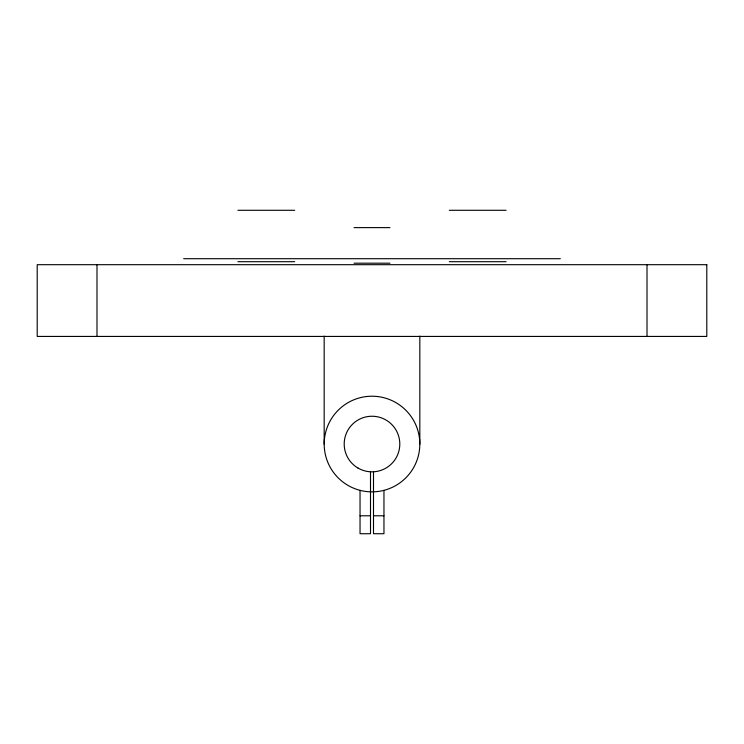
<?xml version="1.0" encoding="UTF-8"?>
<svg xmlns="http://www.w3.org/2000/svg" width="744" height="744" viewBox="0 0 744 744"><rect width="100%" height="100%" fill="white"/><g stroke="black" fill="none" stroke-linecap="round" stroke-linejoin="round"><path stroke-width="1.12" d="M237.913 210.282L294.708 210.282M449.292 210.282L506.087 210.282M354.06 227.618L389.94 227.618M183.675 258.707L560.325 258.707M237.913 261.693L294.708 261.693M449.292 261.693L506.087 261.693M354.06 263.19L389.94 263.19M360.04 515.787L370.503 515.787M373.497 515.787L383.96 515.787M647.01 264.687L647.01 336.428M419.83 336.083L419.83 444.038A47.83 47.83 0 0 1 348.09 485.46A47.83 47.83 0 0 1 348.09 402.625A47.83 47.83 0 0 1 419.83 444.038M383.96 490.352L383.96 533.718L373.497 533.718L373.497 471.798M370.503 471.798L370.503 533.718L360.04 533.718L360.04 490.352M324.17 336.083L324.17 444.038M96.99 264.687L96.99 336.428M706.8 264.687L37.2 264.687L37.2 336.428L706.8 336.428L706.8 264.687M358.097 468.116A27.798 27.798 0 0 0 399.798 444.038A27.798 27.798 0 0 0 358.097 419.969A27.798 27.798 0 0 0 358.097 468.116"/></g></svg>
